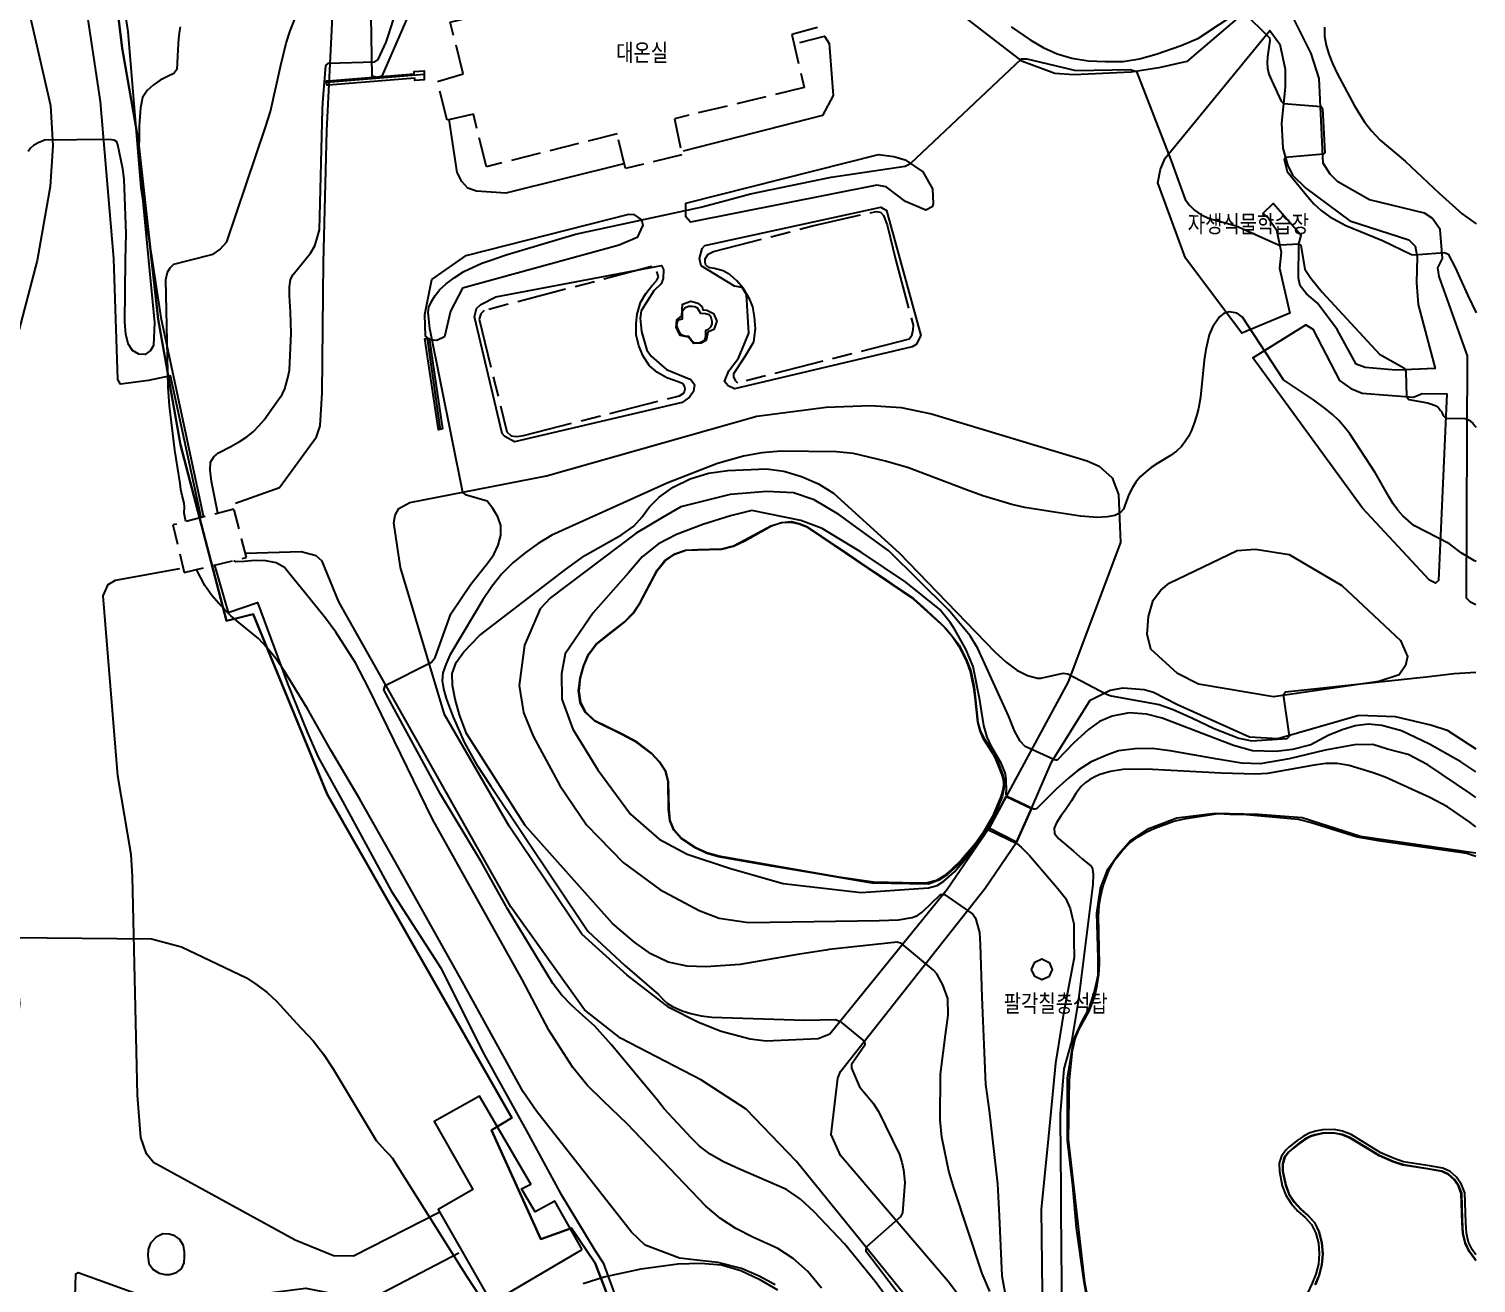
# Model space of a CAD drawing. Header units: feet. Extents: x 197796 to 199821, y 552499 to 555392.
# Drawn here: x 199412.2 to 199558.4, y 553590.2 to 553716.9 of the extents above; entities that cross this region are included whole.
import ezdxf

# ---------------------------------------------------------------- set-up
doc = ezdxf.new("R2010")
doc.units = ezdxf.units.FT
doc.header["$MEASUREMENT"] = 0
for name, pattern in [('ANYANG', [9, 5, -1, 2, -1]), ('ANYANG3', [3, 2, -1]), ('ANYANG4', [4, 3, -1])]:
    doc.linetypes.add(name, pattern=pattern)
for name, color, linetype in [('AAA004', 7, 'ANYANG3'), ('AAA005', 7, 'ANYANG4'), ('AAA008', 7, 'CONTINUOUS'), ('AAC001', 7, 'CONTINUOUS'), ('AAC003', 3, 'ANYANG'), ('ADA085', 1, 'CONTINUOUS'), ('AE0101', 7, 'CONTINUOUS'), ('AE340', 7, 'CONTINUOUS'), ('AZ020', 7, 'CONTINUOUS'), ('AZ080', 1, 'CONTINUOUS'), ('AZ0801', 7, 'CONTINUOUS'), ('AZ0803', 7, 'CONTINUOUS'), ('BA003', 5, 'CONTINUOUS'), ('BA010', 5, 'CONTINUOUS'), ('CAA001', 7, 'CONTINUOUS'), ('CAA002', 30, 'CONTINUOUS'), ('DC001', 3, 'CONTINUOUS'), ('wipco_지적', 20, 'CONTINUOUS'), ('ZC002', 7, 'CONTINUOUS'), ('ZC003', 7, 'CONTINUOUS')]:
    doc.layers.add(name, color=color, linetype=linetype)
doc.styles.add('NGSW', font='ROMANS.shx', dxfattribs={"bigfont": 'NGSW.shx'})

msp = doc.modelspace()

# ---------------------------------------------------------------- linework, layer by layer
at = {"layer": 'AAA004', "color": 255}
msp.add_lwpolyline([(199434.19, 553663.51), (199432.94, 553668.41), (199426.76, 553666.81), (199427.92, 553662.02), (199434.19, 553663.51)], dxfattribs=at)
at = {"layer": 'AAA005', "color": 255}
msp.add_lwpolyline([(199486.94, 553725.59), (199488.33, 553720.24), (199490.88, 553720.9), (199491.85, 553717.06), (199489.28, 553716.36), (199490.52, 553711), (199477.43, 553707.85), (199478.17, 553704.2), (199472.46, 553702.81), (199471.62, 553706.33), (199458.43, 553702.99), (199457.11, 553708.29), (199454.46, 553707.71), (199453.48, 553711.62), (199456.09, 553712.37), (199454.78, 553717.59), (199486.94, 553725.59)], dxfattribs=at)
at = {"layer": 'AAA008', "color": 255}
msp.add_lwpolyline([(199468.1, 553593.63), (199465.33, 553598.5), (199463.34, 553597.43), (199461.98, 553599.74), (199462.93, 553600.22), (199457.72, 553609.11), (199453.14, 553606.55), (199457.06, 553599.7), (199453.57, 553597.66), (199458.93, 553588.24), (199468.1, 553593.63)], dxfattribs=at)
at = {"layer": 'AAC001', "color": 255}
for points in [[(199478.95, 553905.4), (199482.88, 553894.25), (199483.18, 553885.58), (199482.18, 553876.24), (199478.97, 553865.29), (199476.25, 553854.91), (199474.39, 553847.83), (199470.66, 553835.71), (199466.51, 553824.89), (199461.83, 553815.61), (199456.74, 553806.56), (199450.44, 553797.81), (199443.32, 553789.21), (199433.72, 553777.3), (199424.97, 553766.09), (199416.76, 553755.41), (199420.48, 553727.95), (199422.21, 553716.65), (199423.54, 553700.88), (199424.67, 553693.53), (199425.56, 553687.76), (199429.86, 553667.61)], [(199430.96, 553662.74), (199432.36, 553657.97), (199435.33, 553658.98), (199438.35, 553650.81), (199440.36, 553645.82), (199441.45, 553643.35), (199443.9, 553638.9), (199446.26, 553634.56), (199448.81, 553629.84), (199453.86, 553622.02), (199458.03, 553613.64), (199462.47, 553605.61), (199465.86, 553599.36), (199469.39, 553593.57), (199470.22, 553592.29), (199471.98, 553587.51)]]:
    msp.add_lwpolyline(points, dxfattribs=at)
at = {"layer": 'AAC003', "color": 255}
msp.add_lwpolyline([(199499.76, 553693.53), (199501.53, 553686.99), (199501.49, 553686.51), (199501.35, 553685.89), (199501.13, 553685.59), (199483.81, 553681.15), (199483.62, 553681.35), (199483.4, 553681.78), (199483.4, 553682.12), (199484.53, 553683.8), (199485.42, 553685.31), (199485.61, 553686.62), (199485.5, 553687.84), (199485.32, 553688.84), (199485.02, 553689.6), (199484.79, 553690), (199484.34, 553690.72), (199483.71, 553691.48), (199483.03, 553692.06), (199482.33, 553692.47), (199481.46, 553692.71), (199480.98, 553692.79), (199480.59, 553693.04), (199480.51, 553693.33), (199480.52, 553693.53), (199480.52, 553693.68), (199480.81, 553694.15), (199481.35, 553694.43), (199491.34, 553697.01), (199497.83, 553698.49), (199498.22, 553698.39), (199498.54, 553698.06), (199498.91, 553697.14)], close=True, dxfattribs=at)
msp.add_lwpolyline([(199475.13, 553692.91), (199458.2, 553688.46), (199457.86, 553688.15), (199457.7, 553687.6), (199460.49, 553676.21), (199460.92, 553675.82), (199461.5, 553675.75), (199462.18, 553675.86), (199477.92, 553679.85), (199478.4, 553680.15), (199478.51, 553680.56), (199478.48, 553680.75), (199478.29, 553681.06), (199477.78, 553681.27), (199476.66, 553681.67), (199475.69, 553682.21), (199474.89, 553682.9), (199474.27, 553683.85), (199473.81, 553684.92), (199473.56, 553686.01), (199473.54, 553687.15), (199473.65, 553688.12), (199473.98, 553689.28), (199474.54, 553690.18), (199475.13, 553690.95), (199475.61, 553691.47), (199475.79, 553691.88), (199475.65, 553692.4)], dxfattribs=at)
at = {"layer": 'ADA085', "color": 255}
for points in [[(199401.58, 553757.03), (199402.69, 553756.14), (199404.01, 553755.89), (199405.52, 553755.82), (199405.95, 553754.56), (199409.4, 553731.11), (199414.42, 553709.17), (199414.66, 553705.12), (199414.37, 553701), (199413.07, 553693.54), (199409.4, 553679.53), (199408.06, 553669.35), (199409.2, 553639.03), (199411.27, 553618.47), (199410.95, 553615.1), (199410.55, 553613.2), (199409.32, 553611.4), (199402.47, 553605.88), (199396.03, 553602.27)], [(199433.09, 553669.02), (199437.55, 553670.61), (199441.28, 553675.72), (199441.64, 553676.82), (199441.84, 553680.16), (199441.98, 553693.32), (199442.32, 553706.62), (199443.84, 553737.16), (199443.7, 553741.47), (199441.89, 553752.24)], [(199429.62, 553667.55), (199426.53, 553681.88), (199424.31, 553681.39), (199421.49, 553681.02), (199421.2, 553681.52), (199420.82, 553693.72), (199419.45, 553709.57), (199413.73, 553747.7)], [(199451.97, 553721.61), (199447.87, 553712.14), (199447.42, 553712), (199446.88, 553712.14), (199446.6, 553730.32), (199447.02, 553734.85), (199447.52, 553736.65), (199448.03, 553737.28), (199450.69, 553738.39), (199473.97, 553744.88), (199475.92, 553745.23), (199479.48, 553745.23), (199484.86, 553744.29), (199486.57, 553743.46), (199492.05, 553725.35), (199488.98, 553727.06)], [(199534.43, 553718.14), (199529.14, 553713.62), (199526.33, 553712.99), (199523.52, 553712.56), (199517.73, 553712.27), (199515.84, 553712.43), (199512.55, 553713.64), (199504.53, 553719.81)], [(199558.35, 553658.75), (199557.81, 553659.02), (199557.39, 553659.42), (199557.48, 553683.91), (199554.63, 553691.9), (199554.51, 553692.78), (199554.97, 553693.73), (199554.75, 553696.65), (199553.94, 553697.81), (199553.17, 553698.31), (199547.59, 553699.64), (199544.4, 553701.46), (199543.64, 553702.24), (199542.91, 553703.35), (199542.51, 553711.9), (199541.71, 553714.44), (199539.95, 553717.95)], [(199490.07, 553715.56), (199492.57, 553716.18), (199493.05, 553715.44), (199493.44, 553710.18), (199492.35, 553708.17), (199478.31, 553704.56)], [(199472.29, 553703.3), (199460.39, 553700.31), (199457.43, 553700.54), (199456.54, 553700.84), (199455.94, 553701.49), (199455.49, 553702.41), (199454.66, 553707.75)], [(199558.35, 553510.95), (199558.24, 553511.14), (199556.45, 553512.75), (199542.47, 553521.62), (199541.87, 553522.4), (199525.35, 553552.63), (199519.82, 553562.29), (199505.5, 553583.08), (199489.75, 553602.52), (199484.66, 553607.79), (199480.15, 553610.73), (199471.96, 553614.97), (199468.32, 553617.84), (199460.91, 553628.25), (199443.51, 553659.06), (199441.83, 553663.14), (199441.23, 553663.7), (199439.72, 553664.1), (199434.12, 553663.94)], [(199453.72, 553597.4), (199445, 553592.96), (199442.98, 553592.98), (199439.11, 553594.58), (199424.81, 553602.41), (199424.11, 553603.29), (199423.55, 553604.95), (199423.21, 553609.22), (199422.69, 553631.3), (199422.55, 553633.54), (199421.2, 553641.46), (199419.72, 553659.65), (199420.24, 553660.8), (199420.99, 553661.24), (199427.47, 553662.43)], [(199515.4, 553576.63), (199505.06, 553590.38), (199494.18, 553603.13), (199493.25, 553605.23), (199493.9, 553610.93), (199494.17, 553611.6), (199508.8, 553630.12), (199511.94, 553634.78), (199513.48, 553638.18), (199515.48, 553642.86), (199519.39, 553649.12), (199521.42, 553650.11), (199522.72, 553650.35), (199524.83, 553650.2), (199525.78, 553649.93), (199528.21, 553648.68), (199535.49, 553645.41), (199538.34, 553645.23), (199546.53, 553647.59), (199550.2, 553647.45), (199553.89, 553646.6), (199555.43, 553646.1), (199558.35, 553644.21)], [(199411.49, 553567.88), (199414.29, 553571.15), (199416.47, 553573.37), (199416.96, 553591.17), (199417.21, 553591.3), (199423.74, 553588.96), (199424.47, 553588.02), (199425.09, 553587.79), (199440.19, 553589.72), (199446.42, 553588.49), (199455.65, 553593.28)]]:
    msp.add_lwpolyline(points, dxfattribs=at)
for points in [[(199552.4, 553693.89), (199552.35, 553691.27), (199552.51, 553689.09), (199554.23, 553682.6), (199550.27, 553682.44), (199547.16, 553682.73), (199546.27, 553683.06), (199544.33, 553686.54), (199542.34, 553689.23), (199541.24, 553690.15), (199540.6, 553690.98), (199540.42, 553691.73), (199540.45, 553695.22), (199540.71, 553696.04), (199537.86, 553699.28), (199536.83, 553698.27), (199537.37, 553697.85), (199538.21, 553696.63), (199538.68, 553694.36), (199538.51, 553692.74), (199539.55, 553688.2), (199534.72, 553686.17), (199529.01, 553693.76), (199526.21, 553701.36), (199526.5, 553702.74), (199526.98, 553703.87), (199537.55, 553716.75), (199538.55, 553715.37), (199539.07, 553712.86), (199539.08, 553711.04), (199538.73, 553707.41), (199538.85, 553704.87), (199539.31, 553703.18), (199539.81, 553702.13), (199541.18, 553700.82), (199545.62, 553697.52), (199551.56, 553695.6), (199552.21, 553694.96)], [(199478.55, 553699.33), (199498.01, 553704.23), (199499.57, 553704.03), (199500.71, 553703.68), (199502.49, 553702.48), (199503.46, 553700.76), (199503.53, 553699.26), (199503.43, 553698.96), (199502.79, 553698.61), (199500.76, 553699.5), (199498.78, 553700.95), (199497.84, 553701.13), (199479.04, 553697.4), (199478.55, 553697.93)], [(199480.1, 553693), (199479.94, 553693.73), (199480.23, 553694.72), (199480.49, 553695.03), (199498.24, 553698.92), (199498.84, 553698.58), (199502.28, 553685.95), (199501.84, 553685.05), (199501.41, 553684.81), (199483.48, 553680.56), (199482.85, 553680.86), (199482.47, 553681.31), (199482.9, 553682.37), (199483.9, 553683.66), (199484.93, 553686.17), (199484.68, 553690.1), (199484.25, 553690.8), (199483.48, 553690.93)], [(199456.4, 553694.04), (199472.8, 553698.22), (199473.3, 553698.16), (199474.1, 553697.62), (199474.22, 553697.1), (199473.66, 553695.84), (199471.85, 553695.06), (199456, 553690.73), (199454.81, 553688.42), (199454.21, 553685.81), (199453.41, 553685.45), (199452.75, 553685.51), (199452.28, 553685.88), (199452.22, 553688.08), (199452.92, 553691.61)], [(199476.6, 553682.5), (199479.06, 553681.51), (199479.44, 553680.99), (199479.34, 553680.29), (199478.94, 553679.71), (199478.19, 553679.18), (199461.26, 553675.21), (199460.29, 553675.73), (199460.01, 553676.05), (199457.22, 553687.84), (199457.44, 553688.67), (199457.86, 553689.09), (199459.38, 553689.84), (199476.12, 553693.03), (199476.31, 553692.6), (199476.28, 553691.69), (199476.06, 553691.18), (199475.35, 553690.46), (199474.04, 553688.43), (199473.95, 553687.7), (199474.1, 553686.35), (199474.63, 553684.46), (199475.05, 553683.86)], [(199480.69, 553688.51), (199481.37, 553688.17), (199481.71, 553687.38), (199481.4, 553686.55), (199480.8, 553686.3), (199480.61, 553685.46), (199480.13, 553685.18), (199479.34, 553685.13), (199478.82, 553685.78), (199478, 553685.95), (199477.6, 553686.75), (199477.66, 553687.52), (199478.15, 553687.95), (199478.23, 553689.11), (199479.08, 553689.4), (199479.79, 553689.2), (199480.21, 553688.85), (199480.28, 553688.53)], [(199552.93, 553680.1), (199555.41, 553680.04), (199554.56, 553661.19), (199554.27, 553660.93), (199553.65, 553661.24), (199546.89, 553668.52), (199535.81, 553683.69), (199541.18, 553687.03), (199541.88, 553686.6), (199544.56, 553681.42), (199545.7, 553680.59), (199546.86, 553680.12), (199552.04, 553679.72)], [(199464.49, 553671.76), (199485.73, 553677.81), (199492.73, 553678.72), (199497.21, 553678.89), (199500.31, 553678.68), (199503.38, 553678.02), (199519.1, 553673.28), (199520.29, 553672.75), (199521.6, 553671.58), (199522.26, 553669.88), (199522.47, 553665.04), (199517.17, 553650.97), (199510.9, 553639.39), (199509.18, 553636.19), (199504.94, 553629.98), (199493.09, 553615.39), (199491.94, 553614.89), (199486.68, 553614.68), (199485.07, 553614.86), (199482.12, 553615.66), (199479.84, 553616.54), (199476.91, 553618.04), (199472.63, 553621.34), (199468.05, 553625.49), (199460.73, 553636.37), (199454.19, 553647.66), (199449.75, 553662.52), (199449.07, 553667.03), (199449.22, 553667.79), (199449.57, 553668.46), (199450.68, 553669.07)], [(199544.8, 553660.7), (199550.72, 553655.14), (199551.43, 553653.51), (199551.24, 553652.62), (199550.61, 553651.67), (199548.54, 553651), (199537.92, 553649.45), (199530.32, 553650.73), (199528.2, 553651.82), (199525.51, 553654.26), (199525.14, 553655.78), (199525.28, 553657.55), (199525.76, 553659.2), (199526.52, 553660.21), (199527.36, 553660.94), (199534.23, 553664.23), (199536.08, 553664.36), (199539.49, 553663.82)]]:
    msp.add_lwpolyline(points, close=True, dxfattribs=at)
at = {"layer": 'AE0101', "color": 255}
msp.add_lwpolyline([(199511.94, 553634.78), (199509.18, 553636.19), (199510.9, 553639.39), (199513.48, 553638.18)], close=True, dxfattribs=at)
at = {"layer": 'AE340', "color": 255}
msp.add_lwpolyline([(199442.5, 553711.23), (199442.33, 553711.22), (199442.29, 553711.67), (199442.47, 553711.68)], dxfattribs=at)
at = {"layer": 'AZ020', "color": 255}
msp.add_lwpolyline([(199513.47, 553621.9), (199513.82, 553622.64), (199514.53, 553622.97), (199515.26, 553622.6), (199515.56, 553621.9), (199515.22, 553621.18), (199514.53, 553620.87), (199513.8, 553621.2)], close=True, dxfattribs=at)
at = {"layer": 'AZ080', "color": 255}
msp.add_lwpolyline([(199497.17, 553630.66), (199492.67, 553631.43), (199487.2, 553632.36), (199481.88, 553633.3), (199480.69, 553633.64), (199479.59, 553634.16), (199478.08, 553635.13), (199477.36, 553635.97), (199476.94, 553636.96), (199476.82, 553638.11), (199476.78, 553640.92), (199476.5, 553641.93), (199475.9, 553642.85), (199475.11, 553643.73), (199473.63, 553644.83), (199472.18, 553645.6), (199469.37, 553646.98), (199468.45, 553647.86), (199467.91, 553648.86), (199467.74, 553650.04), (199467.89, 553651.32), (199468.22, 553652.56), (199468.73, 553653.77), (199469.47, 553654.72), (199470.72, 553655.75), (199472.34, 553657), (199473.26, 553657.92), (199473.98, 553659.05), (199475.66, 553662.24), (199476.42, 553663.19), (199477.46, 553663.91), (199478.54, 553664.27), (199479.77, 553664.33), (199482.19, 553664.39), (199483.37, 553664.69), (199484.52, 553665.3), (199487.16, 553666.73), (199488.25, 553667.07), (199489.23, 553667.15), (199490.02, 553666.96), (199490.71, 553666.68), (199491.44, 553666.21), (199493.12, 553665.06), (199494.44, 553664.2), (199496.64, 553662.69), (199498.49, 553661.46), (199499.4, 553660.82), (199501.56, 553659.39), (199502.51, 553658.54), (199504.34, 553656.83), (199504.86, 553656.32), (199505.47, 553655.59), (199506.15, 553654.66), (199506.88, 553653.25), (199507.33, 553652.06), (199507.68, 553650.43), (199508.06, 553646.87), (199508.28, 553646.04), (199508.69, 553645.23), (199509.39, 553644.17), (199510.02, 553642.95), (199510.54, 553641.65), (199510.7, 553641), (199510.7, 553640.35), (199510.5, 553639.34), (199509.71, 553637.5), (199508.75, 553635.78), (199507.99, 553634.69), (199506.53, 553632.89), (199505, 553631.5), (199504.12, 553630.93), (199503.06, 553630.54), (199497.4, 553630.62)], close=True, dxfattribs=at)
for points in [[(199519.37, 553587.09), (199518.75, 553590.56), (199518.01, 553595.77), (199517.63, 553600.06), (199517.11, 553604.63), (199517.11, 553610.92), (199517.74, 553614.83), (199518.57, 553616.7), (199519.3, 553617.96), (199519.83, 553619.68), (199520.19, 553621.34), (199520.19, 553623.01), (199520.08, 553627.6), (199520.44, 553630.11), (199521.18, 553632.03), (199522.27, 553633.55), (199523.42, 553634.91), (199525.32, 553636.16), (199528.14, 553637.22), (199532.01, 553637.7), (199536.35, 553637.6), (199540.79, 553637.26), (199546.7, 553635.36), (199558.35, 553633.69)], [(199558.35, 553592.54), (199558.24, 553592.67), (199557.7, 553593.44), (199557.31, 553594.29), (199557.06, 553595.25), (199556.98, 553596.63), (199556.91, 553599.31), (199556.63, 553600.07), (199556.19, 553600.69), (199555.57, 553601.23), (199554.9, 553601.54), (199551.02, 553602.17), (199550, 553602.5), (199548.61, 553603.13), (199545.68, 553604.92), (199544.86, 553605.24), (199544.07, 553605.38), (199542.87, 553605.38), (199542.09, 553605.21), (199541.63, 553605.07), (199541.05, 553604.76), (199540.41, 553604.31), (199539.42, 553603.47), (199539, 553602.91), (199538.82, 553602.29), (199538.82, 553601.53), (199539.13, 553600.11), (199539.45, 553599.23), (199539.95, 553598.45), (199540.68, 553597.65), (199541.34, 553597.08), (199542.03, 553596.34), (199542.47, 553595.4), (199542.77, 553594.29), (199542.85, 553593.15), (199542.77, 553592.09), (199542.48, 553591.01), (199542.08, 553590.05)]]:
    msp.add_lwpolyline(points, dxfattribs=at)
at = {"layer": 'AZ0801', "color": 255}
msp.add_lwpolyline([(199479.92, 553688.45), (199479.74, 553688.7), (199479.47, 553688.86), (199479.16, 553688.87), (199478.85, 553688.87), (199478.47, 553688.7), (199478.21, 553688.34), (199478.19, 553687.95), (199478.2, 553687.61), (199477.84, 553687.5), (199477.7, 553687.3), (199477.63, 553686.95), (199477.68, 553686.76), (199477.82, 553686.41), (199477.99, 553686.12), (199478.15, 553686), (199478.45, 553685.93), (199478.85, 553685.89), (199478.99, 553685.67), (199479.25, 553685.33), (199479.48, 553685.22), (199479.83, 553685.21), (199480.18, 553685.3), (199480.47, 553685.52), (199480.58, 553685.9), (199480.58, 553686.18), (199480.58, 553686.49), (199480.87, 553686.6), (199481.12, 553686.87), (199481.21, 553687.12), (199481.21, 553687.37), (199481.13, 553687.75), (199480.93, 553688.02), (199480.56, 553688.15), (199480.07, 553688.16)], close=True, dxfattribs=at)
msp.add_lwpolyline([(199427.83, 553594.04), (199427.45, 553594.66), (199426.98, 553595.01), (199426.39, 553595.17), (199425.75, 553595.21), (199425.09, 553594.87), (199424.52, 553594.28), (199424.26, 553593.64), (199424.23, 553592.98), (199424.33, 553592.2), (199424.78, 553591.59), (199425.37, 553591.24), (199425.96, 553591.1), (199426.47, 553591.1), (199427.13, 553591.29), (199427.64, 553591.67), (199427.91, 553592.28), (199427.93, 553592.9), (199427.94, 553593.37), (199427.83, 553594.04)], dxfattribs=at)
at = {"layer": 'AZ0803', "color": 255}
msp.add_lwpolyline([(199442.47, 553711.68), (199451.14, 553712.37), (199451.13, 553712.61), (199452.14, 553712.68), (199452.14, 553711.78), (199451.2, 553711.71), (199451.19, 553711.94), (199442.5, 553711.23)], dxfattribs=at)
msp.add_lwpolyline([(199452.65, 553685.69), (199454.01, 553676.52), (199453.59, 553676.43), (199452.21, 553685.62)], close=True, dxfattribs=at)
at = {"layer": 'BA003', "color": 255}
for points in [[(199452.14, 553712.3), (199442.31, 553711.5)], [(199452.43, 553685.65), (199453.75, 553676.46)]]:
    msp.add_lwpolyline(points, dxfattribs=at)
at = {"layer": 'BA010', "color": 255}
msp.add_lwpolyline([(199501.56, 553659.33), (199504.67, 553656.49), (199505.46, 553655.58), (199506.14, 553654.57), (199506.9, 553653.02), (199507.28, 553652), (199507.63, 553650.39), (199507.74, 553649.39), (199508.01, 553646.89), (199508.24, 553646), (199508.55, 553645.27), (199509.53, 553643.76), (199509.87, 553643.07), (199510.48, 553641.58), (199510.61, 553641.1), (199510.64, 553640.67), (199510.61, 553640.24), (199510.51, 553639.78), (199510.35, 553639.27), (199509.54, 553637.37), (199508.56, 553635.68), (199507.83, 553634.64), (199506.38, 553632.94), (199505.37, 553631.96), (199504.65, 553631.37), (199503.88, 553630.9), (199502.98, 553630.66), (199501.94, 553630.63), (199497.53, 553630.74), (199494.02, 553631.23), (199481.9, 553633.34), (199480.7, 553633.7), (199479.59, 553634.2), (199478.11, 553635.17), (199477.39, 553635.98), (199476.98, 553636.97), (199476.88, 553638.12), (199476.83, 553640.87), (199476.54, 553641.91), (199475.92, 553642.9), (199475.1, 553643.77), (199473.65, 553644.86), (199472.07, 553645.71), (199469.38, 553647.03), (199468.48, 553647.89), (199467.95, 553648.89), (199467.8, 553650.07), (199467.93, 553651.37), (199468.26, 553652.59), (199468.77, 553653.75), (199469.52, 553654.74), (199470.44, 553655.49), (199472.37, 553656.99), (199473.25, 553657.88), (199473.97, 553658.95), (199475.71, 553662.25), (199476.47, 553663.18), (199477.44, 553663.87), (199478.55, 553664.25), (199479.74, 553664.31), (199482.21, 553664.37), (199483.38, 553664.67), (199484.51, 553665.22), (199487.22, 553666.72), (199488.24, 553667.06), (199489.2, 553667.11), (199490.01, 553666.93), (199490.68, 553666.64), (199492.41, 553665.51)], close=True, dxfattribs=at)
for points in [[(199519.1, 553589.05), (199518.87, 553590.32), (199517.21, 553604.76), (199517.3, 553610.76), (199517.62, 553613.74), (199517.89, 553614.92), (199518.26, 553615.82), (199519.34, 553617.76), (199519.86, 553619.22), (199520.11, 553620.31), (199520.27, 553621.39), (199520.35, 553622.44), (199520.27, 553625.68), (199520.25, 553627.28), (199520.31, 553628.34), (199520.46, 553629.35), (199520.69, 553630.36), (199521.31, 553631.97), (199521.89, 553633), (199522.61, 553633.9), (199523.4, 553634.69), (199524.24, 553635.31), (199525.05, 553635.79), (199525.93, 553636.19), (199527.85, 553636.89), (199528.87, 553637.14), (199532.31, 553637.66), (199533.5, 553637.61), (199535.19, 553637.56), (199540.39, 553637.08), (199541.7, 553636.76), (199546.37, 553635.32), (199548.47, 553634.94), (199557.42, 553633.67), (199558.35, 553633.35)], [(199558.35, 553593.08), (199557.98, 553593.61), (199557.61, 553594.38), (199557.39, 553595.28), (199557.33, 553596.34), (199557.21, 553599.35), (199556.9, 553600.2), (199556.4, 553600.94), (199555.75, 553601.5), (199555, 553601.83), (199553.67, 553602.08), (199551.05, 553602.49), (199550.09, 553602.81), (199548.75, 553603.4), (199547.88, 553603.92), (199545.75, 553605.24), (199544.89, 553605.57), (199544.04, 553605.73), (199542.85, 553605.7), (199542.15, 553605.57), (199541.52, 553605.36), (199540.9, 553605.05), (199540.3, 553604.63), (199539.42, 553603.92), (199539.16, 553603.66), (199538.72, 553603.07), (199538.49, 553602.35), (199538.5, 553601.5), (199538.79, 553600.04), (199539.15, 553599.11), (199539.69, 553598.26), (199540.37, 553597.51), (199541.11, 553596.85), (199541.76, 553596.16), (199542.18, 553595.29), (199542.45, 553594.28), (199542.53, 553593.21), (199542.44, 553592.13), (199542.18, 553591.14), (199541.81, 553590.24), (199540.81, 553588.08)]]:
    msp.add_lwpolyline(points, dxfattribs=at)
at = {"layer": 'CAA001', "color": 255}
for points, elevation in [([(199427.49, 553717.14), (199427.43, 553716.73), (199427.34, 553715.96), (199427.28, 553714.8), (199427.18, 553712.83), (199426.88, 553712.4), (199426.24, 553712.12), (199425.47, 553711.74), (199424.79, 553711.24), (199424.18, 553710.71), (199423.71, 553709.99), (199423.49, 553708.94), (199423.37, 553707.14), (199423.32, 553703.73), (199424.32, 553693.53), (199424.93, 553687.26), (199424.81, 553684.95), (199424.52, 553684.43), (199423.98, 553684.03), (199423.33, 553684.06), (199422.7, 553684.43), (199422.27, 553685.1), (199422.02, 553686.07), (199421.91, 553687.29), (199422, 553693.53), (199422.04, 553696.25), (199421.84, 553701.75), (199421.73, 553702.77), (199421.21, 553705.22), (199421.11, 553705.5), (199420.83, 553705.67), (199420.3, 553705.73), (199413.82, 553705.67), (199413.5, 553705.55), (199413.15, 553705.4), (199412.7, 553705.13), (199412.4, 553704.87), (199412.15, 553704.52)], 40), ([(199509.26, 553589.38), (199508.49, 553591.21), (199505.62, 553599.86), (199505.13, 553601.53), (199504.43, 553604.98), (199504.24, 553606.71), (199504.27, 553611.32), (199504.8, 553615.31), (199505.06, 553617.29), (199505.02, 553618.99), (199504.52, 553620.36), (199503.9, 553621.47), (199503.59, 553621.85), (199500.33, 553624.53), (199499.89, 553624.66), (199493.04, 553623.93), (199492.69, 553623.85), (199489.84, 553623.41), (199484.04, 553622.43), (199480.59, 553622.19), (199478.71, 553622.23), (199476.79, 553622.65), (199475.03, 553623.49), (199473.42, 553624.63), (199471.17, 553626.56), (199462.35, 553636.45), (199456.41, 553645.73), (199455.72, 553647.62), (199455.27, 553649.21), (199454.99, 553650.59), (199454.98, 553651.81), (199455.39, 553652.92), (199456.14, 553654.01), (199457.73, 553655.66), (199466.41, 553662.31), (199468.37, 553663.74), (199472.07, 553665.82), (199473.33, 553666.7), (199474.14, 553667.62), (199474.87, 553668.6), (199475.87, 553669.61), (199477.27, 553670.62), (199478.99, 553671.47), (199480.86, 553672.04), (199482.8, 553672.32), (199486.7, 553672.47), (199488.46, 553672.25), (199490.26, 553671.69), (199491.96, 553670.96), (199493.46, 553670.03), (199500.11, 553664), (199509.78, 553653.98), (199510.91, 553652.94), (199511.99, 553652.14), (199513.05, 553651.62), (199514.07, 553651.35), (199514.4, 553651.32), (199516.68, 553651.83), (199517.15, 553651.77), (199521.06, 553649.71), (199521.52, 553649.54), (199526.37, 553648.66), (199527.78, 553648.18), (199529.72, 553647.29), (199531.91, 553646.25), (199534.41, 553645.29), (199535.71, 553645.01), (199539.3, 553645.23), (199539.52, 553645.49), (199538.92, 553649.69), (199539.13, 553649.97), (199553.33, 553651.48), (199556.15, 553651.8), (199558.35, 553651.94)], 35), ([(199410.59, 553625.14), (199424.6, 553625), (199427.63, 553624.19), (199434.19, 553621.08), (199435.26, 553620.37), (199436.3, 553619.57), (199437.27, 553618.67), (199439.25, 553616.49), (199440.93, 553614.7), (199441.97, 553613.34), (199442.94, 553611.89), (199447.29, 553604.65), (199448.21, 553603.64), (199448.58, 553603.26), (199448.92, 553602.9), (199456.46, 553590.89), (199458.95, 553587.09)], 40), ([(199468.19, 553590.19), (199470.33, 553590.85), (199474.06, 553591.66), (199477.77, 553592.17), (199480.05, 553592.26), (199482.16, 553592.07), (199484.11, 553591.52), (199485.96, 553590.63), (199487.81, 553589.55)], 40)]:
    msp.add_lwpolyline(points, dxfattribs=dict(at, elevation=elevation))
at = {"layer": 'CAA002', "color": 255}
for points, elevation in [([(199428.07, 553667.15), (199427.92, 553668.01), (199427.93, 553668.64), (199427.91, 553669.01), (199427.72, 553669.8), (199427.58, 553670.38), (199427.49, 553671), (199426.97, 553674.35), (199426.44, 553678.84), (199426.28, 553680.68), (199426.07, 553691.62), (199426.21, 553692.34), (199426.5, 553692.77), (199426.87, 553693.17), (199428.31, 553693.53), (199430.84, 553694.17), (199431.5, 553694.63), (199432.23, 553695.4), (199436.13, 553706.99), (199436.62, 553708.58), (199437.67, 553713.25), (199438.22, 553715.49), (199438.6, 553716.73), (199439.45, 553718.86)], 39), ([(199431.3, 553667.99), (199430.67, 553671.2), (199430.54, 553672.33), (199430.58, 553673.15), (199430.89, 553673.7), (199431.39, 553674.09), (199432.63, 553674.72), (199433.58, 553675.26), (199434.23, 553675.71), (199434.86, 553676.23), (199435.45, 553676.81), (199436, 553677.43), (199436.87, 553678.68), (199437.45, 553679.49), (199437.79, 553679.98), (199438.07, 553680.57), (199438.39, 553681.66), (199438.55, 553682.44), (199438.7, 553686.19), (199438.63, 553688.34), (199438.54, 553689.94), (199438.54, 553690.87), (199438.63, 553691.59), (199438.92, 553692.11), (199440.65, 553694.25), (199441.12, 553695.02), (199441.31, 553695.67), (199441.58, 553696.63), (199441.89, 553708.82), (199441.9, 553709.45), (199442.22, 553713.22), (199442.49, 553713.47), (199447.15, 553713.6), (199447.5, 553713.83), (199448.29, 553715.58), (199448.52, 553716.2), (199449.04, 553717.86)], 38), ([(199511.42, 553717.14), (199513.32, 553715.82), (199514.66, 553715.04), (199516.05, 553714.41), (199517.55, 553713.95), (199519.18, 553713.68), (199520.94, 553713.61), (199522.71, 553713.64), (199524.38, 553713.91), (199526.05, 553714.36), (199528.57, 553715.25), (199530.34, 553715.98), (199534.51, 553718.73)], 38), ([(199534.79, 553718.71), (199537.49, 553716.03), (199537.52, 553715.73), (199537.29, 553714.11), (199537.28, 553713.49), (199537.29, 553712.96), (199537.44, 553712.34), (199537.7, 553711.73), (199538.69, 553709.61), (199538.93, 553709.39), (199542.72, 553709.07), (199542.86, 553708.88), (199543.1, 553704.39), (199542.97, 553704.28), (199539.08, 553703.93), (199538.97, 553703.71), (199539.27, 553702.52), (199541.39, 553699.97), (199541.99, 553699.24), (199542.72, 553698.57), (199543.61, 553697.93), (199545.2, 553697.07), (199548.92, 553695.53), (199551.85, 553694.12), (199552.12, 553694.1), (199555.18, 553694.34), (199555.56, 553694.18), (199556.25, 553692.81), (199557.52, 553690), (199558.36, 553688.25)], 38), ([(199543.05, 553717.09), (199543.07, 553716.17), (199543.22, 553715.27), (199543.48, 553714.37), (199543.86, 553713.41), (199544.33, 553712.4), (199546.08, 553709.15), (199547.07, 553707.58), (199547.81, 553706.61), (199548.69, 553705.69), (199551.21, 553703.56), (199554.62, 553700.34), (199556.96, 553698.24), (199558.36, 553697.22)], 39), ([(199501.39, 553585.34), (199497.68, 553590.41), (199494.58, 553594.19), (199491.54, 553597.43), (199490.16, 553598.71), (199488.72, 553599.68), (199483.93, 553601.76), (199482.38, 553602.49), (199481.03, 553603.26), (199479.93, 553604.06), (199479.14, 553604.87), (199476.37, 553607.84), (199475.66, 553608.74), (199471.04, 553614.33), (199469.37, 553616.18), (199468.18, 553617.26), (199467.04, 553618.28), (199466.02, 553619.35), (199465.13, 553620.49), (199460.57, 553628.03), (199457.94, 553632.74), (199453.79, 553639.61), (199448.08, 553650.15), (199448.19, 553650.58), (199452.87, 553652.95), (199453.25, 553653.43), (199454.85, 553657.85), (199456.85, 553660.83), (199458.57, 553662.99), (199459.17, 553663.83), (199459.63, 553664.76), (199459.88, 553665.77), (199459.89, 553666.74), (199459.59, 553667.64), (199459.09, 553668.48), (199458.5, 553669.22), (199456.42, 553669.83), (199456.05, 553670.1), (199452.73, 553686.65), (199452.54, 553688.26), (199452.63, 553688.81), (199452.87, 553689.39), (199453.24, 553689.98), (199453.73, 553690.58), (199454.37, 553691.18), (199455.17, 553691.79), (199456.15, 553692.4), (199457.97, 553693.24), (199458.79, 553693.53), (199460.44, 553694.1), (199467.41, 553696.17), (199480.09, 553698.9), (199483.12, 553699.71), (199485.09, 553700.26), (199493.25, 553701.94), (199500.7, 553703.05), (199501.24, 553703.31), (199512.47, 553713.89), (199513.01, 553713.89), (199517.95, 553712.71), (199523.43, 553712.82), (199524.08, 553712.6), (199527.57, 553703.58), (199528.97, 553699.7), (199529.41, 553699.13), (199529.94, 553698.6), (199530.6, 553698.13), (199531.45, 553697.75), (199534.12, 553697.03), (199538.42, 553695.1), (199538.61, 553695.1), (199540.45, 553695.21), (199540.66, 553695.05), (199541.07, 553692.64), (199541.69, 553691.73), (199542.82, 553690.31), (199548.62, 553684.07), (199551.06, 553682.69), (199551.28, 553682.32), (199551.33, 553679.78), (199551.58, 553679.49), (199553.45, 553679.14), (199553.75, 553679.06), (199553.89, 553679.01), (199554.03, 553678.96), (199554.17, 553678.91), (199554.29, 553678.84), (199554.41, 553678.77), (199554.52, 553678.68), (199554.61, 553678.6), (199554.68, 553678.51), (199554.75, 553678.41), (199554.82, 553678.31), (199554.93, 553678.09), (199555.04, 553677.86), (199555.31, 553677.61), (199557.26, 553677.57), (199557.53, 553677.46), (199557.66, 553677.4), (199557.79, 553677.32), (199557.91, 553677.21), (199558.02, 553677.1), (199558.22, 553676.84), (199558.35, 553676.71), (199558.36, 553676.69)], 37), ([(199558.36, 553663.12), (199558.21, 553663.19), (199556.86, 553664.01), (199555.67, 553664.91), (199552.06, 553666.76), (199550.95, 553667.73), (199550.46, 553668.32), (199550, 553668.95), (199549.58, 553669.62), (199548.2, 553672.05), (199545.6, 553676), (199545.08, 553676.69), (199544.51, 553677.35), (199543.85, 553677.98), (199543.13, 553678.58), (199541.94, 553679.45), (199538.91, 553681.48), (199534.79, 553687.79), (199534.24, 553688.2), (199533.43, 553688.33), (199532.89, 553688.17), (199532.46, 553687.84), (199531.73, 553686.78), (199531.42, 553686.01), (199531.07, 553684.53), (199530.91, 553683.47), (199530.52, 553679.72), (199530.32, 553678.59), (199530.16, 553677.93), (199529.9, 553677.08), (199529.59, 553676.28), (199529.33, 553675.75), (199528.99, 553675.23), (199528.6, 553674.73), (199528.11, 553674.25), (199527.52, 553673.84), (199526.21, 553673.06), (199525.57, 553672.61), (199524.97, 553672.15), (199524.45, 553671.66), (199524.01, 553671.12), (199523.62, 553670.52), (199523.3, 553669.88), (199522.77, 553668.41), (199522.44, 553668.04), (199521.89, 553667.76), (199521.11, 553667.62), (199520.12, 553667.58), (199518.43, 553667.69), (199515.79, 553668.12), (199512.81, 553668.56), (199511.48, 553668.88), (199508.54, 553669.74), (199506.89, 553670.36), (199501.05, 553672.59), (199498.73, 553673.27), (199495.51, 553674.04), (199493.79, 553674.21), (199488.16, 553674.28), (199486.23, 553674.1), (199484.38, 553673.76), (199481.75, 553673.02), (199476.76, 553671.05), (199465.04, 553665.79), (199463.66, 553664.93), (199462.34, 553663.98), (199461.09, 553663), (199459.98, 553661.88), (199458.99, 553660.6), (199458.07, 553659.24), (199457.22, 553657.84), (199454.75, 553653.66), (199454.32, 553652.73), (199454.04, 553651.89), (199453.96, 553651.11), (199454.09, 553650.27), (199454.38, 553649.27), (199455.08, 553647.38), (199456.23, 553644.82), (199457.38, 553642.67), (199458.89, 553640.43), (199468.67, 553625.79), (199472.39, 553622.31), (199475.81, 553619.39), (199476.28, 553618.88), (199476.7, 553618.48), (199477.21, 553618.18), (199478.2, 553617.75), (199479.08, 553617.47), (199480.11, 553617.23), (199481.2, 553617.08), (199490.58, 553616.8), (199493.66, 553616.86), (199494.1, 553616.7), (199496.6, 553614.63), (199496.65, 553614.26), (199495.31, 553612.3), (199495.31, 553611.93), (199496.1, 553610.06), (199496.81, 553609.21), (199497.47, 553608.41), (199498.01, 553607.55), (199500.15, 553603.23), (199500.39, 553602.46), (199500.53, 553601.66), (199500.68, 553600.38), (199500.43, 553597.34), (199500.23, 553596.93), (199496.78, 553593.85), (199496.74, 553593.49), (199500.26, 553588.84)], 36), ([(199558.35, 553641.88), (199556.83, 553642.9), (199553.67, 553644.67), (199550.83, 553646), (199548.85, 553646.54), (199547.51, 553646.7), (199546.15, 553646.52), (199544.85, 553646.13), (199543.44, 553645.54), (199541.67, 553644.61), (199539.82, 553644.13), (199538.19, 553643.93), (199535.77, 553643.99), (199533.86, 553644.52), (199526.65, 553647.28), (199525.09, 553647.7), (199523.34, 553647.83), (199521.63, 553647.49), (199520.35, 553646.95), (199519.22, 553646.15), (199517.72, 553644.76), (199516.05, 553643.04), (199515.96, 553643.04), (199515.78, 553643.08), (199512.84, 553644.45), (199512.31, 553644.97), (199511.77, 553646), (199511.19, 553647.48), (199508.05, 553654.32), (199507.26, 553655.62), (199505.08, 553658.23), (199499.07, 553664.21), (199494.02, 553667.88), (199491.51, 553669.36), (199489.44, 553670.04), (199486.74, 553670.18), (199483.05, 553669.9), (199478.06, 553668.64), (199476.22, 553667.56), (199473.54, 553665.99), (199464.89, 553659.46), (199463.86, 553658.35), (199462.29, 553654.67), (199461.73, 553650.58), (199462.16, 553647.88), (199463.15, 553645.47), (199465.85, 553640.51), (199468.55, 553636.53), (199472.25, 553632.7), (199475.94, 553630), (199479.92, 553627.88), (199481.93, 553627.1), (199484.9, 553626.67), (199498.08, 553626.85), (199500.05, 553626.94), (199501.43, 553627.15), (199501.95, 553627.36), (199502.44, 553627.7), (199504.29, 553629.47), (199504.68, 553629.5), (199507.53, 553627.49), (199507.8, 553627.1), (199508.21, 553625.66), (199508.29, 553624.43), (199508.46, 553619.12), (199508.82, 553610.28), (199509.19, 553607.68), (199510.02, 553600.26), (199510.2, 553597.01), (199510.48, 553590.95), (199510.97, 553588.21)], 34), ([(199558.35, 553639.27), (199557.82, 553639.66), (199553.5, 553642.58), (199551.5, 553643.61), (199549.42, 553644.17), (199547.92, 553644.62), (199546.08, 553644.61), (199543.14, 553644.08), (199539.49, 553643.2), (199536.57, 553642.69), (199534.66, 553642.74), (199532.24, 553643.14), (199527.46, 553644), (199525.66, 553644.22), (199523.91, 553644.19), (199522.26, 553643.99), (199521.15, 553643.59), (199519.51, 553642.89), (199518.18, 553642.04), (199517.23, 553641.28), (199515.95, 553640.11), (199514.08, 553638.24), (199513.94, 553638.13), (199513.8, 553638.11), (199513.69, 553638.12), (199511, 553639.39), (199510.98, 553639.44), (199510.92, 553639.55), (199510.94, 553640.19), (199510.92, 553640.92), (199510.9, 553641.12), (199510.87, 553641.42), (199510.8, 553641.76), (199510.4, 553642.75), (199509.46, 553644.38), (199509.01, 553645.38), (199508.64, 553646.56), (199508.24, 553649.11), (199507.57, 553652.52), (199506.83, 553654.27), (199505.76, 553656.2), (199505.28, 553656.93), (199504.21, 553658.28), (199500.79, 553661.03), (199496.28, 553664.05), (199492.33, 553666.46), (199490.18, 553667.26), (199485.23, 553668.26), (199483.07, 553667.72), (199480.28, 553666.86), (199477.62, 553665.86), (199475.79, 553664.9), (199474.14, 553663.58), (199472.76, 553661.97), (199469.22, 553657.93), (199466.38, 553653.8), (199466.02, 553651.77), (199466.04, 553649.22), (199467.16, 553646.18), (199469.69, 553642.09), (199472.98, 553637.61), (199475.88, 553635.09), (199478.71, 553633.55), (199483.07, 553632.1), (199488.39, 553630.59), (199496.27, 553629.68), (199503.06, 553630.16), (199503.95, 553630.41), (199504.61, 553630.82), (199505.71, 553631.78), (199507.1, 553633.41), (199507.92, 553634.49), (199508.87, 553635.88), (199508.95, 553635.97), (199509.02, 553636), (199509.12, 553636.01), (199512, 553634.62), (199512.44, 553634.26), (199513.27, 553633.43), (199516.11, 553630.11), (199516.89, 553629.1), (199517.37, 553628.06), (199517.59, 553627.21), (199517.74, 553626.52), (199517.76, 553624.85), (199517.77, 553623.11), (199516.69, 553617.45), (199515.89, 553612.45), (199515.17, 553605.06), (199514.46, 553597.69), (199514.54, 553589.3)], 33), ([(199487.6, 553590.05), (199485.98, 553590.94), (199484.19, 553591.69), (199481.79, 553592.32), (199479.39, 553592.57), (199477.93, 553592.75), (199474.46, 553594.08), (199473.09, 553595.36), (199463.48, 553607.59), (199462.13, 553609.54), (199456, 553620.66), (199449.26, 553632.74), (199445.64, 553639.13), (199442.73, 553644.07), (199440.34, 553648.29), (199438.08, 553651.98), (199437.15, 553653.31), (199436.26, 553654.44), (199435.42, 553655.33), (199433.43, 553656.97), (199432.63, 553657.64), (199431.45, 553658.83), (199430.7, 553659.68), (199429.99, 553660.69), (199429.15, 553662.31)], 39), ([(199492.28, 553589.71), (199490.89, 553591.39), (199489.42, 553592.71), (199487.85, 553593.71), (199485.34, 553594.88), (199483.63, 553595.74), (199482.05, 553596.77), (199480.59, 553598), (199472.64, 553606.32), (199470.22, 553608.63), (199468.6, 553610.24), (199467.15, 553612.01), (199464.74, 553615.77), (199462.05, 553620.89), (199452.98, 553637.09), (199446.56, 553650.3), (199445.2, 553652.9), (199443.22, 553655.97), (199442.18, 553657.41), (199440.07, 553660.01), (199438.73, 553661.66), (199438.03, 553662.52), (199437.21, 553662.99), (199436.16, 553663.19), (199435.03, 553663.23), (199433.98, 553663.13), (199433.13, 553663.1), (199432.94, 553663.21)], 38), ([(199558.35, 553636.31), (199557.63, 553636.86), (199555.49, 553638.35), (199553.7, 553639.29), (199549.18, 553641.34), (199547.98, 553641.79), (199545.54, 553642.53), (199544.34, 553642.7), (199543.19, 553642.7), (199542.02, 553642.56), (199537.29, 553641.71), (199536.09, 553641.65), (199532.61, 553641.73), (199525.05, 553642.16), (199522.69, 553642.12), (199521.44, 553641.92), (199520.37, 553641.6), (199519.79, 553641.35), (199519.32, 553641.08), (199518.9, 553640.77), (199518.5, 553640.38), (199517.95, 553639.67), (199517.5, 553638.93), (199516.89, 553638.05), (199516.48, 553637.47), (199516, 553636.73), (199515.75, 553636.17), (199515.79, 553635.64), (199516.18, 553635.15), (199517.7, 553633.86), (199518.63, 553633.04), (199519.49, 553632.33), (199519.64, 553632.07), (199519.71, 553631.51), (199519.67, 553630.51), (199518.19, 553618.63), (199517.5, 553614.65), (199516.74, 553611.87), (199516.36, 553607.32), (199516.4, 553602.84), (199516.43, 553600.03), (199516.43, 553597.52), (199516.54, 553586.57)], 32)]:
    msp.add_lwpolyline(points, dxfattribs=dict(at, elevation=elevation))
at = {"layer": 'DC001', "color": 255}
msp.add_lwpolyline([(199558.35, 553592.49), (199558.2, 553592.67), (199557.67, 553593.43), (199557.27, 553594.26), (199557.03, 553595.22), (199556.97, 553596.33), (199556.85, 553599.29), (199556.58, 553600.03), (199556.13, 553600.7), (199555.56, 553601.19), (199554.9, 553601.49), (199553.61, 553601.73), (199550.97, 553602.14), (199549.96, 553602.47), (199548.59, 553603.08), (199547.7, 553603.62), (199545.59, 553604.91), (199544.79, 553605.22), (199544.02, 553605.37), (199542.89, 553605.34), (199542.24, 553605.22), (199541.66, 553605.03), (199541.09, 553604.73), (199540.52, 553604.33), (199539.66, 553603.65), (199539.43, 553603.42), (199539.04, 553602.91), (199538.85, 553602.28), (199538.86, 553601.54), (199539.14, 553600.15), (199539.47, 553599.28), (199539.98, 553598.48), (199540.63, 553597.77), (199541.36, 553597.1), (199542.05, 553596.36), (199542.52, 553595.42), (199542.8, 553594.34), (199542.89, 553593.2), (199542.79, 553592.07), (199542.52, 553591.03), (199542.14, 553590.09)], dxfattribs=at)
at = {"layer": 'wipco_지적', "color": 20}
for points in [[(199473.32, 553582.07), (199469.41, 553592.25), (199467.02, 553595.79), (199463.93, 553594.66), (199458.94, 553605.67), (199461, 553606.91), (199442.35, 553639.63), (199437.52, 553651.35), (199434.88, 553657.8), (199432.18, 553657.12), (199427.55, 553674.89), (199425.29, 553687.61), (199423.25, 553705.76), (199421.66, 553714.97), (199416.78, 553755.3)], [(199416.78, 553755.3), (199421.66, 553714.97), (199423.25, 553705.76), (199425.29, 553687.61), (199427.55, 553674.89), (199432.18, 553657.12), (199434.88, 553657.8), (199437.52, 553651.35), (199442.35, 553639.63), (199461, 553606.91), (199458.94, 553605.67), (199463.93, 553594.66), (199467.02, 553595.79), (199469.41, 553592.25), (199473.32, 553582.07)]]:
    msp.add_lwpolyline(points, dxfattribs=at)

# ---------------------------------------------------------------- texts
at = {"layer": 'ZC002', "style": 'NGSW'}
for s, p in [('대온실', (199471.53, 553713.46)), ('자생식물학습장', (199529.25, 553696.15))]:
    msp.add_text(s, height=2, rotation=359.99, dxfattribs=at).set_placement(p)
at = {"layer": 'ZC003', "style": 'NGSW'}
msp.add_text('팔각칠층석탑', height=2, rotation=359.99, dxfattribs=at).set_placement((199510.67, 553617.41))

doc.saveas('drawing.dxf')
